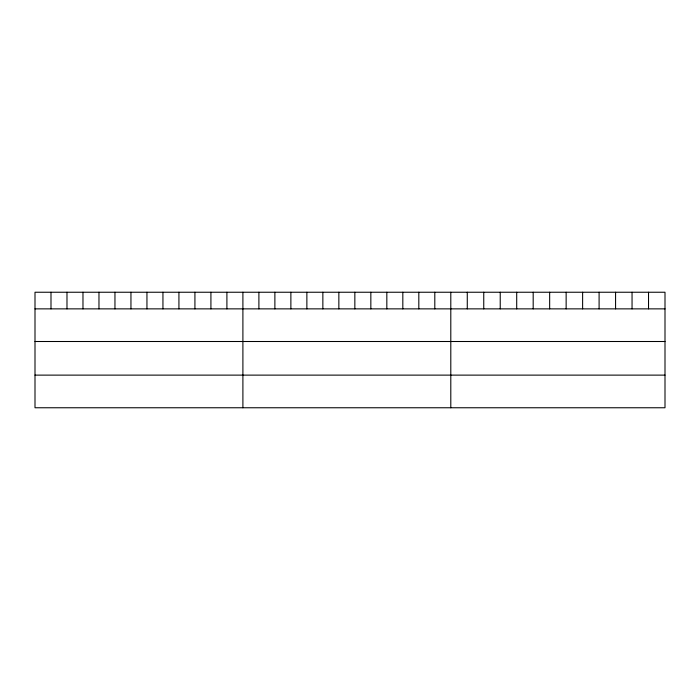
<?xml version="1.0" encoding="UTF-8"?>
<svg xmlns="http://www.w3.org/2000/svg" width="700" height="700" viewBox="0 0 700 700"><rect width="100%" height="100%" fill="white"/><g stroke="black" fill="none" stroke-linecap="round" stroke-linejoin="round"><path stroke-width="1.05" d="M665 308.866L665 407.759L35 407.759L35 292.241L665 292.241L665 308.866L35 308.866M35 341.504L665 341.504M35 375.121L665 375.121M648.524 292.241L648.524 308.866M632.048 292.241L632.048 308.866M615.571 292.241L615.571 308.866M599.095 292.241L599.095 308.866M582.619 292.241L582.619 308.866M566.142 292.241L566.142 308.866M549.657 292.241L549.657 308.866M533.181 292.241L533.181 308.866M516.705 292.241L516.705 308.866M500.229 292.241L500.229 308.866M483.752 292.241L483.752 308.866M467.276 292.241L467.276 308.866M450.8 292.241L450.8 407.759M434.805 292.241L434.805 308.866M418.819 292.241L418.819 308.866M402.824 292.241L402.824 308.866M386.829 292.241L386.829 308.866M370.842 292.241L370.842 308.866M354.848 292.241L354.848 308.866M338.852 292.241L338.852 308.866M322.858 292.241L322.858 308.866M306.871 292.241L306.871 308.866M290.876 292.241L290.876 308.866M274.881 292.241L274.881 308.866M258.895 292.241L258.895 308.866M242.9 292.241L242.9 407.759M226.905 292.241L226.905 308.866M210.919 292.241L210.919 308.866M194.924 292.241L194.924 308.866M178.929 292.241L178.929 308.866M162.942 292.241L162.942 308.866M146.947 292.241L146.947 308.866M130.952 292.241L130.952 308.866M114.957 292.241L114.957 308.866M98.971 292.241L98.971 308.866M82.976 292.241L82.976 308.866M66.981 292.241L66.981 308.866M50.995 292.241L50.995 308.866"/></g></svg>
